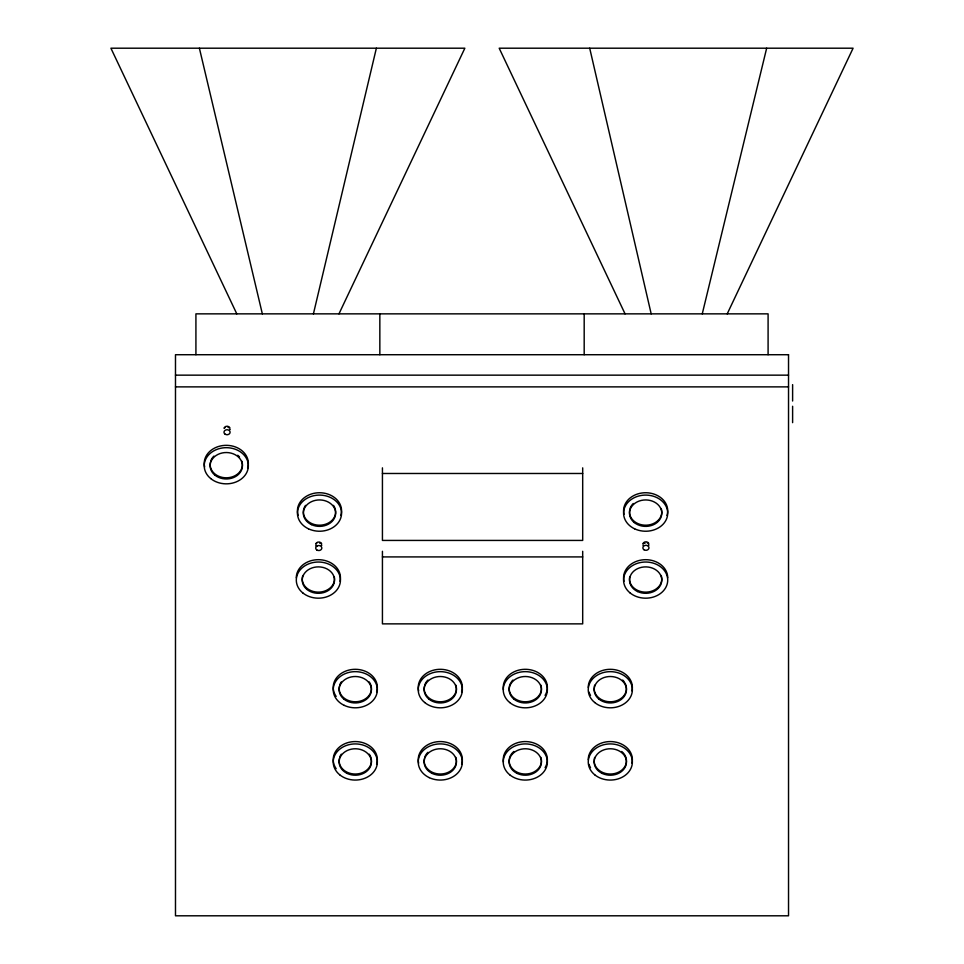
<?xml version="1.0" encoding="UTF-8"?>
<svg xmlns="http://www.w3.org/2000/svg" width="964" height="964" viewBox="0 0 964 964"><rect width="100%" height="100%" fill="white"/><g stroke="black" fill="none" stroke-linecap="round" stroke-linejoin="round"><path stroke-width="1.45" d="M230.059 429.137L229.974 429.113A3.061 2.506 0 0 1 229.83 429.763M313.421 313.854L376.37 48.2M702.262 313.854L766.657 48.2M338.967 313.854L464.853 48.2L110.908 48.2L236.795 313.854M727.218 313.854L853.092 48.2L499.183 48.2L625.058 313.854M321.47 545.202L321.687 544.913A3.061 2.506 0 0 1 321.542 545.564M648.35 545.19L648.844 544.684A3.061 2.506 0 0 1 648.278 545.889M643.518 543.371L642.916 543.865A3.061 2.506 0 0 1 648.796 543.419L647.302 542.913M224.986 427.654L224.034 428.293A3.061 2.506 0 0 1 229.914 427.847L228.034 427.426M316.71 543.455L315.746 544.094A3.061 2.506 0 0 1 321.639 543.648L319.747 543.226M643.868 543.226L645.036 543.262M175.484 375.153L788.528 375.153M175.484 386.877L788.528 386.877M382.431 473.481L582.69 473.481M382.431 556.915L582.69 556.915M316.602 545.769L315.891 545.383A3.061 2.506 0 0 0 316.807 546.443M643.422 545.371L643.06 545.154A3.061 2.506 0 0 0 643.434 545.732M199.391 48.2L262.341 313.854M589.703 48.2L651.182 313.854M792.613 384.636L792.613 401.012M792.613 406.266L792.613 422.654M768.091 354.716L768.091 313.854L195.921 313.854L195.921 354.716M584.184 313.854L584.184 354.716M582.69 467.853L582.69 540.43L382.431 540.43L382.431 467.853M582.69 551.288L582.69 623.865L382.431 623.865L382.431 551.288M379.84 313.854L379.84 354.716M333.966 764.319A22.064 18.075 0 0 1 355.282 741.569A22.064 18.075 0 0 1 376.599 764.319M336.171 768.682A22.064 18.075 0 0 1 334.388 765.452M369.272 754.197A16.147 13.219 0 0 1 358.09 773.839A16.147 13.219 0 0 1 339.388 758.511M339.69 757.391A16.147 13.219 0 0 1 341.304 754.197M333.966 692.056A22.064 18.075 0 0 1 355.282 669.305A22.064 18.075 0 0 1 376.599 692.056M336.171 696.418A22.064 18.075 0 0 1 334.388 693.188M369.272 681.946A16.147 13.219 0 0 1 358.09 701.575A16.147 13.219 0 0 1 339.388 686.26M339.69 685.139A16.147 13.219 0 0 1 341.304 681.946M418.653 763.175A22.064 18.075 0 0 1 441.018 741.581A22.064 18.075 0 0 1 461.611 764.319M455.888 757.391A16.147 13.219 0 0 1 440.994 774.02A16.147 13.219 0 0 1 424.401 758.511M424.702 757.391A16.147 13.219 0 0 1 427.932 752.318M588.245 759.644A22.064 18.075 0 0 1 612.477 741.653A22.064 18.075 0 0 1 631.95 763.175M590.522 767.645A22.064 18.075 0 0 1 588.992 764.319M621.72 751.462A16.147 13.219 0 0 1 616.49 773.032A16.147 13.219 0 0 1 594.161 760.813M594.222 759.668A16.147 13.219 0 0 1 594.716 757.391M623.997 514.342A22.064 18.075 0 0 1 646.362 492.749A22.064 18.075 0 0 1 666.968 515.487M661.244 508.558A16.147 13.219 0 0 1 646.35 525.199A16.147 13.219 0 0 1 629.745 509.691M630.046 508.558A16.147 13.219 0 0 1 633.276 503.485M204.645 466.95A22.064 18.075 0 0 1 227.01 445.344A22.064 18.075 0 0 1 247.603 468.094M241.88 461.166A16.147 13.219 0 0 1 226.998 477.795A16.147 13.219 0 0 1 210.393 462.286M210.694 461.166A16.147 13.219 0 0 1 213.924 456.08M237.71 455.237A16.147 13.219 0 0 1 239.518 457.008M503.425 762.006A22.064 18.075 0 0 1 528.899 741.81A22.064 18.075 0 0 1 545.094 767.645M540.9 757.391A16.147 13.219 0 0 1 521.126 773.586A16.147 13.219 0 0 1 513.884 751.462M296.297 577.761A22.064 18.075 0 0 1 320.542 559.771A22.064 18.075 0 0 1 340.015 581.292M334.267 576.629A16.147 13.219 0 0 1 317.674 592.137A16.147 13.219 0 0 1 302.78 575.508M418.653 690.911A22.064 18.075 0 0 1 441.018 669.317A22.064 18.075 0 0 1 461.611 692.056M455.888 685.139A16.147 13.219 0 0 1 440.994 701.768A16.147 13.219 0 0 1 424.401 686.26M424.702 685.139A16.147 13.219 0 0 1 427.932 680.054M503.425 689.742A22.064 18.075 0 0 1 528.899 669.546A22.064 18.075 0 0 1 545.094 695.381M540.9 685.139A16.147 13.219 0 0 1 523.898 701.732A16.147 13.219 0 0 1 510.667 682.97M511.318 681.946A16.147 13.219 0 0 1 512.932 680.054M298.177 515.487A22.064 18.075 0 0 1 319.494 492.737A22.064 18.075 0 0 1 340.81 515.487M335.4 509.691A16.147 13.219 0 0 1 316.698 525.006A16.147 13.219 0 0 1 305.516 505.377M333.472 505.377A16.147 13.219 0 0 1 335.086 508.558M623.997 581.292A22.064 18.075 0 0 1 643.482 559.771A22.064 18.075 0 0 1 667.715 577.761M661.244 575.508A16.147 13.219 0 0 1 646.35 592.137A16.147 13.219 0 0 1 629.745 576.629M588.245 687.38A22.064 18.075 0 0 1 612.477 669.402A22.064 18.075 0 0 1 631.95 690.911M590.522 695.381A22.064 18.075 0 0 1 588.992 692.056M624.937 682.97A16.147 13.219 0 0 1 613.803 701.467A16.147 13.219 0 0 1 594.161 688.561M594.222 687.404A16.147 13.219 0 0 1 594.716 685.139M622.672 680.054A16.147 13.219 0 0 1 624.286 681.946M788.528 354.716L175.484 354.716L175.484 915.8L788.528 915.8L788.528 354.716M339.677 774.767A22.064 18.075 0 0 0 376.599 766.669A22.064 18.075 0 0 0 349.571 744.533A22.064 18.075 0 0 0 339.677 774.767M347.221 773.441A16.147 13.219 0 0 0 371.429 761.982A16.147 13.219 0 0 0 347.221 750.534A16.147 13.219 0 0 0 347.221 773.441M344.256 705.383A22.064 18.075 0 0 0 377.358 689.73A22.064 18.075 0 0 0 344.256 674.077A22.064 18.075 0 0 0 344.256 705.383M343.871 699.081A16.147 13.219 0 0 0 370.875 693.152A16.147 13.219 0 0 0 351.113 676.957A16.147 13.219 0 0 0 343.871 699.081M316.807 549.962A3.061 2.506 0 0 0 321.783 548.456A3.061 2.506 0 0 0 317.698 545.684A3.061 2.506 0 0 0 316.807 549.962M429.257 777.635A22.064 18.075 0 0 0 462.358 761.982A22.064 18.075 0 0 0 429.257 746.329A22.064 18.075 0 0 0 429.257 777.635M432.221 773.441A16.147 13.219 0 0 0 456.442 761.982A16.147 13.219 0 0 0 432.221 750.534A16.147 13.219 0 0 0 432.221 773.441M225.094 434.162A3.061 2.506 0 0 0 230.059 432.655A3.061 2.506 0 0 0 225.986 429.884A3.061 2.506 0 0 0 225.094 434.162M594.704 774.767A22.064 18.075 0 0 0 631.625 766.669A22.064 18.075 0 0 0 604.597 744.533A22.064 18.075 0 0 0 594.704 774.767M602.235 773.441A16.147 13.219 0 0 0 626.455 761.982A16.147 13.219 0 0 0 602.235 750.534A16.147 13.219 0 0 0 602.235 773.441M634.613 528.814A22.064 18.075 0 0 0 667.715 513.161A22.064 18.075 0 0 0 634.613 497.508A22.064 18.075 0 0 0 634.613 528.814M634.228 522.512A16.147 13.219 0 0 0 661.244 516.584A16.147 13.219 0 0 0 641.47 500.388A16.147 13.219 0 0 0 634.228 522.512M210.682 478.542A22.064 18.075 0 0 0 247.603 470.432A22.064 18.075 0 0 0 220.575 448.296A22.064 18.075 0 0 0 210.682 478.542M214.876 475.107A16.147 13.219 0 0 0 241.88 469.179A16.147 13.219 0 0 0 222.106 452.984A16.147 13.219 0 0 0 214.876 475.107M509.691 774.767A22.064 18.075 0 0 0 546.624 766.669A22.064 18.075 0 0 0 519.584 744.533A22.064 18.075 0 0 0 509.691 774.767M517.234 773.441A16.147 13.219 0 0 0 541.443 761.982A16.147 13.219 0 0 0 517.234 750.534A16.147 13.219 0 0 0 517.234 773.441M302.768 592.884A22.064 18.075 0 0 0 339.69 584.774A22.064 18.075 0 0 0 312.661 562.639A22.064 18.075 0 0 0 302.768 592.884M306.962 589.45A16.147 13.219 0 0 0 333.966 583.521A16.147 13.219 0 0 0 314.192 567.326A16.147 13.219 0 0 0 306.962 589.45M424.69 702.515A22.064 18.075 0 0 0 461.611 694.405A22.064 18.075 0 0 0 434.583 672.269A22.064 18.075 0 0 0 424.69 702.515M428.884 699.081A16.147 13.219 0 0 0 455.888 693.152A16.147 13.219 0 0 0 436.114 676.957A16.147 13.219 0 0 0 428.884 699.081M643.976 549.733A3.061 2.506 0 0 0 648.941 548.227A3.061 2.506 0 0 0 644.868 545.455A3.061 2.506 0 0 0 643.976 549.733M509.691 702.515A22.064 18.075 0 0 0 546.624 694.405A22.064 18.075 0 0 0 519.584 672.269A22.064 18.075 0 0 0 509.691 702.515M513.884 699.081A16.147 13.219 0 0 0 540.9 693.152A16.147 13.219 0 0 0 521.126 676.957A16.147 13.219 0 0 0 513.884 699.081M308.468 528.814A22.064 18.075 0 0 0 341.569 513.161A22.064 18.075 0 0 0 308.468 497.508A22.064 18.075 0 0 0 308.468 528.814M311.42 524.609A16.147 13.219 0 0 0 335.641 513.161A16.147 13.219 0 0 0 311.42 501.702A16.147 13.219 0 0 0 311.42 524.609M630.034 592.884A22.064 18.075 0 0 0 666.968 584.774A22.064 18.075 0 0 0 639.927 562.639A22.064 18.075 0 0 0 630.034 592.884M637.578 591.547A16.147 13.219 0 0 0 661.786 580.099A16.147 13.219 0 0 0 637.578 568.652A16.147 13.219 0 0 0 637.578 591.547M594.704 702.515A22.064 18.075 0 0 0 631.625 694.405A22.064 18.075 0 0 0 604.597 672.269A22.064 18.075 0 0 0 594.704 702.515M598.897 699.081A16.147 13.219 0 0 0 625.901 693.152A16.147 13.219 0 0 0 606.127 676.957A16.147 13.219 0 0 0 598.897 699.081"/></g></svg>
